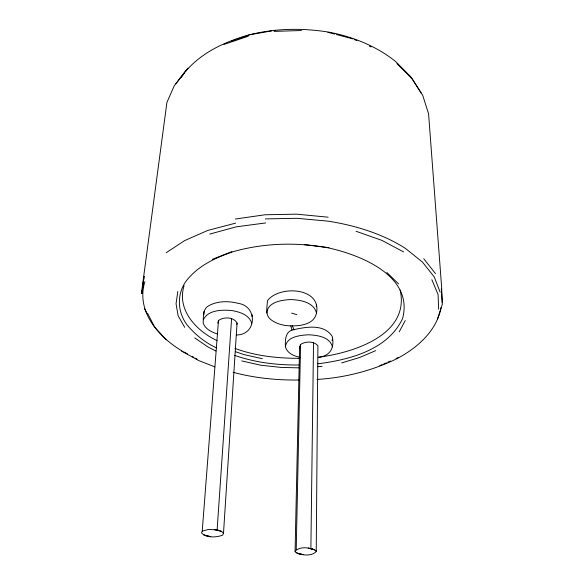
<?xml version="1.0" encoding="UTF-8"?>
<svg xmlns="http://www.w3.org/2000/svg" width="584" height="584" viewBox="0 0 584 584"><rect width="100%" height="100%" fill="white"/><g stroke="black" fill="none" stroke-linecap="round" stroke-linejoin="round"><path stroke-width="0.88" d="M316.236 551.53L317.908 345.648C313.674 340.961 305.673 341.195 300.592 344.414L299.577 346.83L295.073 551.318L295.475 552.179C301.3 555.428 311.469 556.691 316.236 551.53L315.886 550.668C310.111 547.332 299.709 546.047 295.073 551.318M316.491 313.119C321.704 287.116 278.794 285.116 267.428 300.796C267.18 307.191 264.917 314.871 270.691 319.528C275.173 322.967 280.583 324.821 286.138 325.587C296.687 326.522 313.776 325.909 316.491 313.119C313.893 302.132 300.3 299.891 290.715 299.563C281.817 300.008 267.64 301.906 266.786 313.053M310.878 548.478L313.513 342.713M296.212 549.573L300.592 344.414M300.096 357.342C294.132 356.152 287.036 353.262 285.415 346.765C285.123 340.779 285.123 332.354 292.022 330.062C305.023 327.098 323.667 323.222 332.274 336.472C334.683 347.83 330.267 356.036 318.353 357.386M236.396 334.975C256.646 335.077 258.018 306.549 238.498 303.403C228.892 300.942 218.161 300.796 209.189 305.483C202.4 308.688 203.604 316.813 203.159 323.054C205.291 329.15 211.591 332.055 217.292 333.953M203.882 314.747L204.006 311.403M218.489 320.492L202.232 531.119L201.524 533.031C206.889 538.025 216.124 537.616 222.686 535.134L223.497 533.236L237.06 323.091C233.804 316.827 223.789 316.637 218.489 320.492L217.803 323.105M223.497 533.236L221.562 531.404L217.131 529.9L231.593 318.638M252.011 316.47L252.2 314.812M236.892 324.448L237.06 323.091M141.912 293.475L144.051 276.458L141.912 293.475L141.656 291.642L166.922 102.39L174.295 85.651L186.362 69.927M177.799 291.504L176.054 303.782L178.149 315.827L184.697 327.339M144.898 281.612C135.714 311.017 158.381 337.034 182.099 350.977M184.084 285.737C176.405 309.892 196.655 331.143 217.044 340.611M285.415 346.765C286.824 336.486 300.103 335.296 308.41 334.778C317.163 335.179 329.96 336.756 332.413 346.896M332.062 340.706L332.347 339.275M316.2 306.403L316.586 304.687M441.146 307.374C436.701 331.004 417.312 347.911 396.967 358.656C372.052 370.789 344.75 377.753 317.105 379.439M437.533 318.849L442.344 304.206L441.343 288.868M203.276 319.74C208.276 309.768 221.957 309.717 231.644 310.527C239.44 311.805 249.134 314.732 251.748 323.142M399.208 331.836L405.245 320.558M181.062 77.635L184.237 73.241M185.303 71.774C201.312 52.567 225.176 41.632 248.842 34.916C274.969 28.324 302.162 27.842 328.704 32.12A131.363 91.513 1.6 0 1 395.85 61.729L410.771 76.774L421.268 93.279M175.879 83.826L187.953 68.109M166.177 252.741L184.639 240.608L207.78 230.417L235.622 223.146M379.724 365.73L382.177 364.642M383.819 363.92L386.272 362.839M387.915 362.116L390.375 361.029M396.105 358.496L398.565 357.408M202.232 531.119L208.524 529.447L217.131 529.9M375.694 350.634L359.467 357.561L341.603 362.934M212.393 259.296L231.906 251.638M231.695 41.172L249.638 34.792L271.596 30.908M223.927 44.45L248.222 36.244M209.692 234.096L236.279 226.826L265.778 222.92M273.356 30.602L275.108 30.288M235.308 219.036L265.041 214.773L296.577 214.16L328.15 217.19M317.813 363.817C349.378 359.81 387.681 350.028 402.537 318.66C414.041 275.947 360.386 254.836 327.807 247.762C296.665 242.163 264.348 242.922 233.812 251.5C216.773 257.172 199.772 264.837 187.953 278.845C176.492 292 176.777 311.776 187.406 325.325C195.406 334.778 205.232 342.735 216.533 347.874M317.652 366.701L322.069 366.358M318.273 357.233C352.327 353.057 410.435 335.143 400.128 290.014M274.078 31.39L301.41 30.521M265.392 218.905L296.957 218.306L328.062 221.153A149.818 80.782 1.6 0 1 405.493 248.456L422.466 262.092L434.248 276.925L440.11 292.088M299.358 380.016C277.093 380.308 254.646 378.089 233.126 372.3M299.044 365C277.254 365.183 255.23 362.635 234.615 355.357M299.687 358.342C277.765 358.386 255.566 356.014 234.899 348.392M299.066 367.862L281.24 367.424L260.953 365.255L241.696 360.919M304.366 244.623L328.989 247.696M205.641 535.667L210.722 536.652L203.539 534.849M298.431 553.727L303.103 554.632L296.592 552.975M219.467 530.571L214.321 529.549L221.562 531.404M312.973 549.091L308.25 548.157L314.798 549.858M262.384 358.729L243.944 354.576L235.381 351.678M327.901 32.295L334.771 34.106M336.486 34.558L352.802 38.873M291.613 313.09L296.884 314.696M356.021 231.257L381.907 240.382L403.602 251.93M214.876 366.869L198.925 360.656L181.296 350.955M354.459 39.602L356.948 40.705M369.38 46.209L371.037 46.946M215.927 351.021L208.13 347.086L194.757 337.91M183.668 351.831L187.588 353.962M192.289 356.525L193.859 357.379M195.421 358.233L196.991 359.08M386.871 272.502L398.565 283.912M396.901 63.634L412.231 78.855L422.728 95.36L428.583 113.851L441.635 287.291L442.219 302.512M166.243 339.757L154.716 327.149L147.642 313.462M423.78 258.77L435.518 273.655M144.321 308.432L146.942 313.17M292.248 325.755L294.197 329.851M431.861 279.692L438.088 294.548L438.635 309.286M290.796 325.894L292.022 330.062M299.577 346.83L299.921 348.006"/></g></svg>
